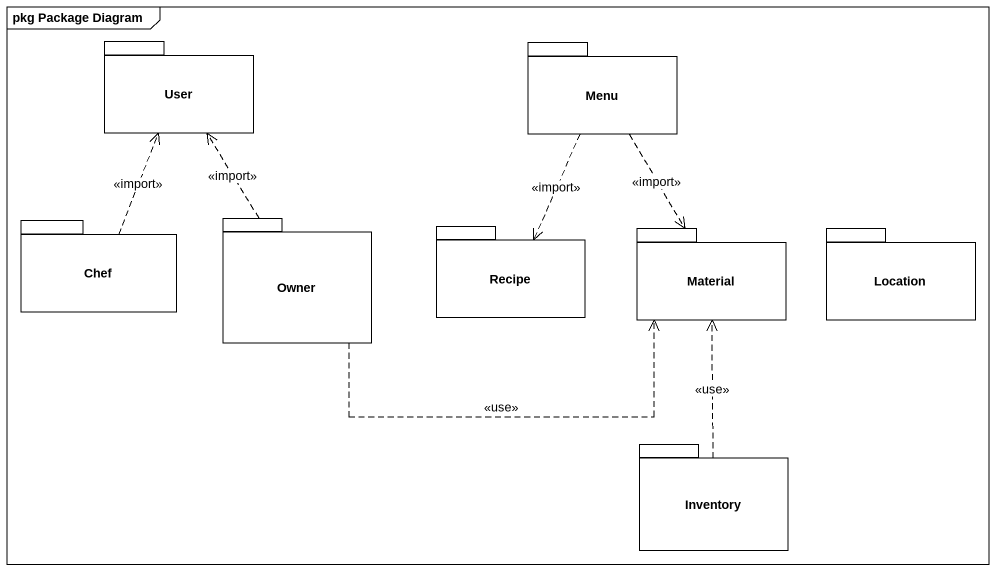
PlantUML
@startuml
mainframe pkg Package Diagram
package User {
}
package Menu {
}
package Chef {
}
package Owner {
}
package Recipe {
}
package Material {
}
package Location {
}
package Inventory {
}
Menu ..> Recipe : <<import>>
Menu ..> Material : <<import>>
Chef .up.> User : <<import>>
Owner .up.> User : <<import>>
Owner .right.> Material : <<use>>
Inventory .up.> Material : <<use>>
@enduml
